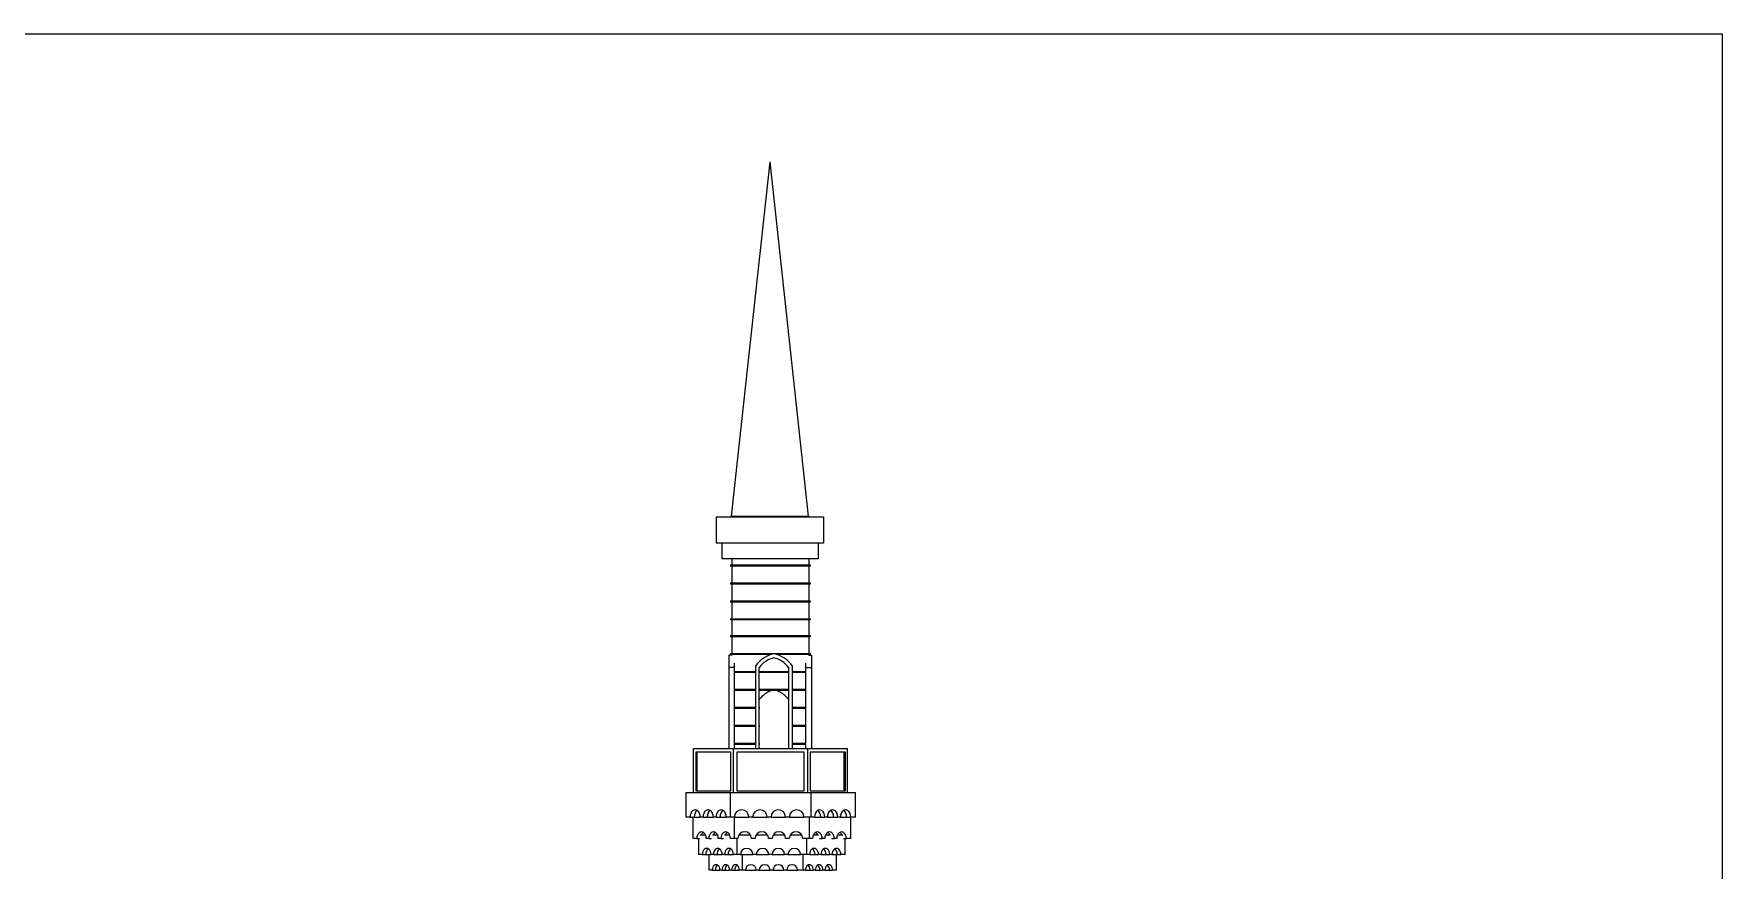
# Model space of a CAD drawing. Header units: inches. Extents: x -6210 to 141093, y -2740 to 21225.
# Drawn here: x 102731 to 104046, y 4463 to 5115 of the extents above; entities that cross this region are included whole.
import ezdxf

# ---------------------------------------------------------------- set-up
doc = ezdxf.new("R2010")
doc.units = ezdxf.units.IN
doc.header["$LTSCALE"] = 100
doc.header["$MEASUREMENT"] = 0
doc.layers.add('walls', color=1, linetype='Continuous')

msp = doc.modelspace()

# ---------------------------------------------------------------- linework, layer by layer
msp.add_lwpolyline([(101664.25189, 5114.68925), (104045.85323, 5114.68925), (104045.85323, 3540.36414), (101664.25189, 3540.36414)], close=True)
at = {"layer": 'walls', "linetype": 'Continuous', "lineweight": 0, "extrusion": (0, 1, 0)}
for p, q in [((103303.92488, 5015.01568), (103273.92488, 4739.01568)), ((103303.92488, 5015.01568), (103333.92488, 4739.01568)), ((103262.13332, 4738.27592), (103345.71644, 4738.27592)), ((103262.13332, 4738.27592), (103262.13332, 4717.91761)), ((103273.92488, 4739.01568), (103289.3618, 4739.01568)), ((103274.2814, 4739.01568), (103274.2814, 4738.27592)), ((103289.3618, 4739.01568), (103334.2814, 4739.01568)), ((103334.2814, 4739.01568), (103334.2814, 4738.27592)), ((103345.71644, 4738.27592), (103345.71644, 4717.91761)), ((103345.71644, 4717.91761), (103262.13332, 4717.91761)), ((103266.63332, 4717.91761), (103266.63332, 4705.64989)), ((103341.63332, 4717.91761), (103341.63332, 4705.64989)), ((103341.63332, 4705.64989), (103266.63332, 4705.64989)), ((103273.32714, 4701.01568), (103335.32714, 4701.01568)), ((103273.32714, 4701.01568), (103273.32714, 4700.01568)), ((103335.32714, 4700.01568), (103273.32714, 4700.01568)), ((103274.2814, 4705.64989), (103274.2814, 4701.01568)), ((103274.2814, 4700.01568), (103274.2814, 4687.01568)), ((103334.2814, 4705.64989), (103334.2814, 4701.01568)), ((103334.2814, 4700.01568), (103334.2814, 4687.01568)), ((103335.32714, 4701.01568), (103335.32714, 4700.01568)), ((103273.34278, 4687.01568), (103335.34278, 4687.01568)), ((103273.34278, 4687.01568), (103273.34278, 4686.01568)), ((103335.34278, 4686.01568), (103273.34278, 4686.01568)), ((103274.2814, 4686.01568), (103274.2814, 4673.01568)), ((103334.2814, 4686.01568), (103334.2814, 4673.01568)), ((103335.34278, 4687.01568), (103335.34278, 4686.01568)), ((103273.35841, 4673.01568), (103335.35841, 4673.01568)), ((103273.35841, 4673.01568), (103273.35841, 4672.01568)), ((103335.35841, 4672.01568), (103273.35841, 4672.01568)), ((103274.2814, 4672.01568), (103274.2814, 4659.01568)), ((103334.2814, 4672.01568), (103334.2814, 4659.01568)), ((103335.35841, 4673.01568), (103335.35841, 4672.01568)), ((103273.37405, 4659.01568), (103335.37405, 4659.01568)), ((103273.37405, 4659.01568), (103273.37405, 4658.01568)), ((103335.37405, 4658.01568), (103273.37405, 4658.01568)), ((103274.2814, 4658.01568), (103274.2814, 4646.01568)), ((103334.2814, 4658.01568), (103334.2814, 4646.01568)), ((103335.37405, 4659.01568), (103335.37405, 4658.01568)), ((103273.38968, 4646.01568), (103335.38968, 4646.01568)), ((103273.38968, 4646.01568), (103273.38968, 4645.01568)), ((103335.38968, 4645.01568), (103273.38968, 4645.01568)), ((103274.2814, 4645.01568), (103274.2814, 4632.01568)), ((103334.2814, 4645.01568), (103334.2814, 4632.01568)), ((103335.38968, 4646.01568), (103335.38968, 4645.01568)), ((103272.06274, 4630.605), (103272.06274, 4620.95091)), ((103274.2814, 4630.605), (103272.06274, 4630.605)), ((103273.40532, 4632.01568), (103335.40532, 4632.01568)), ((103273.40532, 4632.01568), (103273.40532, 4631.01568)), ((103304.81414, 4631.01568), (103273.40532, 4631.01568)), ((103274.2814, 4631.01568), (103274.2814, 4630.605)), ((103335.40532, 4631.01568), (103309.54536, 4631.01568)), ((103334.2814, 4631.01568), (103334.2814, 4630.605)), ((103334.2814, 4630.605), (103336.50007, 4630.605)), ((103335.40532, 4632.01568), (103335.40532, 4631.01568)), ((103336.50007, 4630.605), (103336.50007, 4620.95091)), ((103276.56274, 4620.95091), (103272.06274, 4620.95091)), ((103272.06274, 4620.95091), (103272.06274, 4557.96845)), ((103276.56274, 4620.95091), (103276.56274, 4624.49655)), ((103276.56274, 4557.96845), (103276.56274, 4620.95091)), ((103276.56274, 4618.01568), (103292.70475, 4618.01568)), ((103292.70475, 4617.01568), (103276.56274, 4617.01568)), ((103292.70475, 4621.9933), (103292.70475, 4557.96845)), ((103295.70475, 4557.96845), (103295.70475, 4621.02482)), ((103295.70475, 4618.01568), (103318.65475, 4618.01568)), ((103318.65475, 4617.01568), (103295.70475, 4617.01568)), ((103318.65475, 4621.02482), (103318.65475, 4557.96845)), ((103321.65475, 4557.96845), (103321.65475, 4621.9933)), ((103321.65475, 4618.01568), (103332.00007, 4618.01568)), ((103332.00007, 4617.01568), (103321.65475, 4617.01568)), ((103332.00007, 4620.95091), (103332.00007, 4624.49655)), ((103332.00007, 4562.01568), (103332.00007, 4620.95091)), ((103332.00007, 4620.95091), (103336.50007, 4620.95091)), ((103336.50007, 4620.95091), (103336.50007, 4557.96845)), ((103276.56274, 4604.01568), (103292.70475, 4604.01568)), ((103295.70475, 4604.01568), (103318.65475, 4604.01568)), ((103321.65475, 4604.01568), (103332.00007, 4604.01568)), ((103292.70475, 4603.01568), (103276.56274, 4603.01568)), ((103318.65475, 4603.01568), (103295.70475, 4603.01568)), ((103332.00007, 4603.01568), (103321.65475, 4603.01568)), ((103276.56274, 4590.01568), (103292.70475, 4590.01568)), ((103292.70475, 4589.01568), (103276.56274, 4589.01568)), ((103295.70475, 4590.01568), (103295.86198, 4590.01568)), ((103295.86173, 4589.01568), (103295.70475, 4589.01568)), ((103295.86173, 4589.01568), (103295.86198, 4590.01568)), ((103321.65475, 4590.01568), (103332.00007, 4590.01568)), ((103332.00007, 4589.01568), (103321.65475, 4589.01568)), ((103276.56274, 4576.01568), (103292.70475, 4576.01568)), ((103292.70475, 4575.01568), (103276.56274, 4575.01568)), ((103295.70475, 4576.01568), (103295.85854, 4576.01568)), ((103295.85829, 4575.01568), (103295.70475, 4575.01568)), ((103295.85829, 4575.01568), (103295.85854, 4576.01568)), ((103321.65475, 4576.01568), (103332.00007, 4576.01568)), ((103332.00007, 4575.01568), (103321.65475, 4575.01568)), ((103244.62257, 4557.96845), (103275.65201, 4557.96845)), ((103244.62257, 4523.52825), (103244.62257, 4557.96845)), ((103246.30382, 4554.96845), (103246.30382, 4524.96845)), ((103273.70239, 4554.96845), (103246.30382, 4554.96845)), ((103247.36448, 4524.96845), (103247.36448, 4554.96845)), ((103273.70239, 4524.96845), (103273.70239, 4554.96845)), ((103275.65201, 4557.96845), (103333.59313, 4557.96845)), ((103275.65201, 4523.52825), (103275.65201, 4557.96845)), ((103276.56274, 4562.01568), (103292.70475, 4562.01568)), ((103292.70475, 4561.01568), (103276.56274, 4561.01568)), ((103278.39465, 4554.96845), (103278.39465, 4524.96845)), ((103330.85049, 4554.96845), (103278.39465, 4554.96845)), ((103295.70475, 4562.01568), (103295.8551, 4562.01568)), ((103295.85485, 4561.01568), (103295.70475, 4561.01568)), ((103295.85485, 4561.01568), (103295.8551, 4562.01568)), ((103321.65475, 4562.01568), (103332.00016, 4562.01568)), ((103332.00016, 4561.01568), (103321.65475, 4561.01568)), ((103330.85049, 4524.96845), (103330.85049, 4554.96845)), ((103332.00007, 4557.96845), (103332.00007, 4561.01568)), ((103333.59313, 4557.96845), (103364.62257, 4557.96845)), ((103333.59313, 4523.52825), (103333.59313, 4557.96845)), ((103335.54274, 4554.96845), (103335.54274, 4524.96845)), ((103362.94132, 4554.96845), (103335.54274, 4554.96845)), ((103361.92475, 4524.96845), (103361.92475, 4554.96845)), ((103362.94132, 4524.96845), (103362.94132, 4554.96845)), ((103364.62257, 4523.52825), (103364.62257, 4557.96845)), ((103246.30382, 4524.96845), (103273.70239, 4524.96845)), ((103278.39465, 4524.96845), (103330.85049, 4524.96845)), ((103335.54274, 4524.96845), (103362.94132, 4524.96845)), ((103238.85253, 4523.52825), (103273.39668, 4523.52825)), ((103238.85253, 4504.52825), (103238.85253, 4523.52825)), ((103273.39668, 4523.52825), (103336.30837, 4523.52825)), ((103273.39668, 4504.52825), (103273.39668, 4523.52825)), ((103336.30837, 4523.52825), (103370.85253, 4523.52825)), ((103336.30837, 4504.52825), (103336.30837, 4523.52825)), ((103370.85253, 4504.52825), (103370.85253, 4523.52825)), ((103241.87914, 4504.52825), (103238.85253, 4504.52825)), ((103241.87914, 4504.52825), (103245.06112, 4504.52825)), ((103244.20989, 4487.7566), (103244.20989, 4504.52825)), ((103245.06112, 4504.52825), (103249.85956, 4504.52825)), ((103251.98088, 4504.52825), (103249.85956, 4504.52825)), ((103251.98088, 4504.52825), (103255.16286, 4504.52825)), ((103255.16286, 4504.52825), (103259.9613, 4504.52825)), ((103262.08262, 4504.52825), (103259.9613, 4504.52825)), ((103262.08262, 4504.52825), (103265.2646, 4504.52825)), ((103265.2646, 4504.52825), (103270.06303, 4504.52825)), ((103273.39668, 4504.52825), (103270.06303, 4504.52825)), ((103276.39668, 4504.52825), (103273.39668, 4504.52825)), ((103276.39668, 4504.52825), (103287.6827, 4504.52825)), ((103276.39668, 4504.52825), (103287.6827, 4504.52825)), ((103276.39668, 4487.7566), (103276.39668, 4504.52825)), ((103290.6827, 4504.52825), (103287.6827, 4504.52825)), ((103290.6827, 4504.52825), (103301.96871, 4504.52825)), ((103290.6827, 4504.52825), (103301.96871, 4504.52825)), ((103304.96871, 4504.52825), (103301.96871, 4504.52825)), ((103304.96871, 4504.52825), (103316.25473, 4504.52825)), ((103304.96871, 4504.52825), (103316.25473, 4504.52825)), ((103319.25473, 4504.52825), (103316.25473, 4504.52825)), ((103319.25473, 4504.52825), (103330.54074, 4504.52825)), ((103319.25473, 4504.52825), (103330.54074, 4504.52825)), ((103336.30837, 4504.52825), (103330.54074, 4504.52825)), ((103335.01515, 4487.7566), (103335.01515, 4504.52825)), ((103338.80498, 4504.52825), (103336.30837, 4504.52825)), ((103338.80498, 4504.52825), (103343.88879, 4504.52825)), ((103343.88879, 4504.52825), (103346.7854, 4504.52825)), ((103348.90672, 4504.52825), (103346.7854, 4504.52825)), ((103348.90672, 4504.52825), (103353.99053, 4504.52825)), ((103353.99053, 4504.52825), (103356.88714, 4504.52825)), ((103359.00846, 4504.52825), (103356.88714, 4504.52825)), ((103359.00846, 4504.52825), (103364.09227, 4504.52825)), ((103364.09227, 4504.52825), (103366.98888, 4504.52825)), ((103370.85253, 4504.52825), (103366.98888, 4504.52825)), ((103367.20195, 4487.7566), (103367.20195, 4504.52825)), ((103247.02996, 4487.7566), (103244.20989, 4487.7566)), ((103247.02996, 4487.7566), (103249.16882, 4487.7566)), ((103248.70195, 4475.21115), (103248.70195, 4487.7566)), ((103249.83339, 4490.7566), (103253.8012, 4490.7566)), ((103256.44234, 4487.7566), (103254.46578, 4487.7566)), ((103256.44234, 4487.7566), (103258.58119, 4487.7566)), ((103259.24577, 4490.7566), (103263.21358, 4490.7566)), ((103265.85471, 4487.7566), (103263.87815, 4487.7566)), ((103265.85471, 4487.7566), (103267.99357, 4487.7566)), ((103268.65814, 4490.7566), (103272.62595, 4490.7566)), ((103276.39668, 4487.7566), (103273.29053, 4487.7566)), ((103279.19196, 4487.7566), (103276.39668, 4487.7566)), ((103278.53554, 4475.21115), (103278.53554, 4487.7566)), ((103280.13181, 4490.7566), (103288.76794, 4490.7566)), ((103292.50307, 4487.7566), (103289.70779, 4487.7566)), ((103293.44292, 4490.7566), (103302.07905, 4490.7566)), ((103305.81417, 4487.7566), (103303.0189, 4487.7566)), ((103306.75403, 4490.7566), (103315.39016, 4490.7566)), ((103319.12528, 4487.7566), (103316.33001, 4487.7566)), ((103320.06513, 4490.7566), (103328.70127, 4490.7566)), ((103335.01515, 4487.7566), (103329.64112, 4487.7566)), ((103332.86836, 4475.21115), (103332.86836, 4487.7566)), ((103337.34139, 4487.7566), (103335.01515, 4487.7566)), ((103338.00597, 4490.7566), (103341.96981, 4490.7566)), ((103342.63438, 4487.7566), (103344.77721, 4487.7566)), ((103346.75377, 4487.7566), (103344.77721, 4487.7566)), ((103347.41834, 4490.7566), (103351.38218, 4490.7566)), ((103352.04676, 4487.7566), (103354.18958, 4487.7566)), ((103356.16614, 4487.7566), (103354.18958, 4487.7566)), ((103356.83072, 4490.7566), (103360.79456, 4490.7566)), ((103361.45913, 4487.7566), (103363.60196, 4487.7566)), ((103362.70195, 4475.21115), (103362.70195, 4487.7566)), ((103367.20195, 4487.7566), (103363.60196, 4487.7566)), ((103251.31584, 4475.21115), (103248.70195, 4475.21115)), ((103251.31584, 4475.21115), (103254.06392, 4475.21115)), ((103254.06392, 4475.21115), (103258.20802, 4475.21115)), ((103256.81558, 4463.12388), (103256.81558, 4475.21115)), ((103260.04007, 4475.21115), (103258.20802, 4475.21115)), ((103260.04007, 4475.21115), (103262.78814, 4475.21115)), ((103262.78814, 4475.21115), (103266.93225, 4475.21115)), ((103268.7643, 4475.21115), (103266.93225, 4475.21115)), ((103268.7643, 4475.21115), (103271.51237, 4475.21115)), ((103271.51237, 4475.21115), (103275.65648, 4475.21115)), ((103278.53554, 4475.21115), (103275.65648, 4475.21115)), ((103281.12645, 4475.21115), (103278.53554, 4475.21115)), ((103281.12645, 4475.21115), (103290.87346, 4475.21115)), ((103282.7237, 4463.12388), (103282.7237, 4475.21115)), ((103293.46437, 4475.21115), (103290.87346, 4475.21115)), ((103293.46437, 4475.21115), (103303.21138, 4475.21115)), ((103305.80229, 4475.21115), (103303.21138, 4475.21115)), ((103305.80229, 4475.21115), (103315.5493, 4475.21115)), ((103318.14021, 4475.21115), (103315.5493, 4475.21115)), ((103318.14021, 4475.21115), (103327.88722, 4475.21115)), ((103332.86836, 4475.21115), (103327.88722, 4475.21115)), ((103329.90747, 4463.12388), (103329.90747, 4475.21115)), ((103335.02452, 4475.21115), (103332.86836, 4475.21115)), ((103335.02452, 4475.21115), (103339.16863, 4475.21115)), ((103339.16863, 4475.21115), (103341.9167, 4475.21115)), ((103343.74875, 4475.21115), (103341.9167, 4475.21115)), ((103343.74875, 4475.21115), (103347.89286, 4475.21115)), ((103347.89286, 4475.21115), (103350.64093, 4475.21115)), ((103352.47298, 4475.21115), (103350.64093, 4475.21115)), ((103352.47298, 4475.21115), (103356.61708, 4475.21115)), ((103355.81558, 4463.12388), (103355.81558, 4475.21115)), ((103356.61708, 4475.21115), (103359.36516, 4475.21115)), ((103362.70195, 4475.21115), (103359.36516, 4475.21115)), ((103259.08555, 4463.12388), (103256.81558, 4463.12388)), ((103259.08555, 4463.12388), (103261.47203, 4463.12388)), ((103261.47203, 4463.12388), (103265.07086, 4463.12388)), ((103266.66185, 4463.12388), (103265.07086, 4463.12388)), ((103266.66185, 4463.12388), (103269.04833, 4463.12388)), ((103269.04833, 4463.12388), (103272.64716, 4463.12388)), ((103274.23815, 4463.12388), (103272.64716, 4463.12388)), ((103274.23815, 4463.12388), (103276.62464, 4463.12388)), ((103274.2814, 4463.12388), (103274.2814, 4463.01568)), ((103276.62464, 4463.12388), (103280.22347, 4463.12388)), ((103282.7237, 4463.12388), (103280.22347, 4463.12388)), ((103284.9737, 4463.12388), (103282.7237, 4463.12388)), ((103284.9737, 4463.12388), (103293.43821, 4463.12388)), ((103295.68821, 4463.12388), (103293.43821, 4463.12388)), ((103295.68821, 4463.12388), (103304.15272, 4463.12388)), ((103306.40272, 4463.12388), (103304.15272, 4463.12388)), ((103306.40272, 4463.12388), (103314.86723, 4463.12388)), ((103317.11723, 4463.12388), (103314.86723, 4463.12388)), ((103317.11723, 4463.12388), (103325.58174, 4463.12388)), ((103329.90747, 4463.12388), (103325.58174, 4463.12388)), ((103331.77993, 4463.12388), (103329.90747, 4463.12388)), ((103331.77993, 4463.12388), (103335.37875, 4463.12388)), ((103334.2814, 4463.12388), (103334.2814, 4463.01568)), ((103335.37875, 4463.12388), (103337.76524, 4463.12388)), ((103339.35623, 4463.12388), (103337.76524, 4463.12388)), ((103339.35623, 4463.12388), (103342.95506, 4463.12388)), ((103342.95506, 4463.12388), (103345.34154, 4463.12388)), ((103346.93253, 4463.12388), (103345.34154, 4463.12388)), ((103346.93253, 4463.12388), (103350.53136, 4463.12388)), ((103350.53136, 4463.12388), (103352.91785, 4463.12388)), ((103355.81558, 4463.12388), (103352.91785, 4463.12388))]:
    msp.add_line(p, q, dxfattribs=at)
at = {"layer": 'walls', "linetype": 'Continuous', "lineweight": 0}
for centre, radius, start, end in [((103312.04897, 4608.66796), 23.48965, 101.96372181, 145.43884482), ((103302.31052, 4608.66796), 23.48965, 34.56115518, 78.03627819), ((103312.04897, 4608.66796), 20.48965, 103.74747558, 142.9093109), ((103302.31052, 4608.66796), 20.48965, 37.0906891, 76.25252442), ((103282.03969, 4504.52825), 5.64301, 0, 180), ((103296.32571, 4504.52825), 5.64301, 0, 180), ((103310.61172, 4504.52825), 5.64301, 0, 180), ((103324.89773, 4504.52825), 5.64301, 0, 180), ((103284.44987, 4487.7566), 5.25792, 0, 180), ((103297.76098, 4487.7566), 5.25792, 0, 180), ((103311.07209, 4487.7566), 5.25792, 0, 180), ((103324.3832, 4487.7566), 5.25792, 0, 180), ((103285.99995, 4475.21115), 4.87351, 0, 180), ((103298.33787, 4475.21115), 4.87351, 0, 180), ((103310.6758, 4475.21115), 4.87351, 0, 180), ((103323.01372, 4475.21115), 4.87351, 0, 180), ((103289.20596, 4463.12388), 4.23226, 0, 180), ((103299.92047, 4463.12388), 4.23226, 0, 180), ((103310.63498, 4463.12388), 4.23226, 0, 180), ((103321.34949, 4463.12388), 4.23226, 0, 180)]:
    msp.add_arc(centre, radius, start, end, dxfattribs=at)
for centre, major_axis, start_param, end_param in [((103245.86935, 4504.52825), (0, 5.64301), 4.7123889804, 7.853981634), ((103249.05133, 4504.52825), (0, -5.64301), 3.5517172281, 4.7123889804), ((103255.97109, 4504.52825), (0, 5.64301), 4.7123889804, 7.853981634), ((103259.15307, 4504.52825), (0, -5.64301), 3.5517172281, 4.7123889804), ((103266.07283, 4504.52825), (0, 5.64301), 4.7123889804, 7.853981634), ((103269.25481, 4504.52825), (0, -5.64301), 3.5517172281, 4.7123889804), ((103342.79519, 4504.52825), (0, 5.64301), 4.7123889804, 7.853981634), ((103339.61321, 4504.52825), (0, -5.64301), 1.5707963268, 2.7314680791), ((103352.89693, 4504.52825), (0, 5.64301), 4.7123889804, 7.853981634), ((103349.71495, 4504.52825), (0, -5.64301), 1.5707963268, 2.7314680791), ((103362.99867, 4504.52825), (0, 5.64301), 4.7123889804, 7.853981634), ((103359.81669, 4504.52825), (0, -5.64301), 1.5707963268, 2.7314680791), ((103250.74787, 4487.7566), (0, 5.25792), 4.7123889804, 7.853981634), ((103253.71271, 4487.7566), (0, -5.25792), 3.5517172281, 4.1051915049), ((103260.16025, 4487.7566), (0, 5.25792), 4.7123889804, 7.853981634), ((103263.12508, 4487.7566), (0, -5.25792), 3.5517172281, 4.1051915049), ((103269.57262, 4487.7566), (0, 5.25792), 4.7123889804, 7.853981634), ((103272.53746, 4487.7566), (0, -5.25792), 3.5517172281, 4.1051915049), ((103341.0593, 4487.7566), (0, 5.25792), 4.7123889804, 7.853981634), ((103338.09446, 4487.7566), (0, -5.25792), 2.1779938023, 2.7314680791), ((103350.47168, 4487.7566), (0, 5.25792), 4.7123889804, 7.853981634), ((103347.50684, 4487.7566), (0, -5.25792), 2.1779938023, 2.7314680791), ((103359.88405, 4487.7566), (0, 5.25792), 4.7123889804, 7.853981634), ((103356.91921, 4487.7566), (0, -5.25792), 2.1779938023, 2.7314680791), ((103254.76193, 4475.21115), (0, 4.87351), 4.7123889804, 7.853981634), ((103257.51001, 4475.21115), (0, -4.87351), 3.5517172281, 4.7123889804), ((103263.48616, 4475.21115), (0, 4.87351), 4.7123889804, 7.853981634), ((103266.23423, 4475.21115), (0, -4.87351), 3.5517172281, 4.7123889804), ((103272.21039, 4475.21115), (0, 4.87351), 4.7123889804, 7.853981634), ((103274.95846, 4475.21115), (0, -4.87351), 3.5517172281, 4.7123889804), ((103338.47061, 4475.21115), (0, 4.87351), 4.7123889804, 7.853981634), ((103335.72254, 4475.21115), (0, -4.87351), 1.5707963268, 2.7314680791), ((103347.19484, 4475.21115), (0, 4.87351), 4.7123889804, 7.853981634), ((103344.44677, 4475.21115), (0, -4.87351), 1.5707963268, 2.7314680791), ((103355.91907, 4475.21115), (0, 4.87351), 4.7123889804, 7.853981634), ((103353.17099, 4475.21115), (0, -4.87351), 1.5707963268, 2.7314680791), ((103262.0782, 4463.12388), (0, 4.23226), 4.7123889804, 7.853981634), ((103264.46469, 4463.12388), (0, -4.23226), 3.5517172281, 4.7123889804), ((103269.65451, 4463.12388), (0, 4.23226), 4.7123889804, 7.853981634), ((103272.04099, 4463.12388), (0, -4.23226), 3.5517172281, 4.7123889804), ((103277.23081, 4463.12388), (0, 4.23226), 4.7123889804, 7.853981634), ((103279.61729, 4463.12388), (0, -4.23226), 3.5517172281, 4.7123889804), ((103334.77258, 4463.12388), (0, 4.23226), 4.7123889804, 7.853981634), ((103332.3861, 4463.12388), (0, -4.23226), 1.5707963268, 2.7314680791), ((103342.34889, 4463.12388), (0, 4.23226), 4.7123889804, 7.853981634), ((103339.9624, 4463.12388), (0, -4.23226), 1.5707963268, 2.7314680791), ((103349.92519, 4463.12388), (0, 4.23226), 4.7123889804, 7.853981634), ((103347.5387, 4463.12388), (0, -4.23226), 1.5707963268, 2.7314680791)]:
    msp.add_ellipse(centre, major_axis=major_axis, ratio=0.7071067812, start_param=start_param, end_param=end_param, dxfattribs=at)
for points, knots in [([(103305.38379, 4603.01566), (103305.03606, 4602.89604), (103304.691, 4602.76688), (103303.72298, 4602.37437), (103303.10788, 4602.08869), (103301.91228, 4601.45978), (103301.3318, 4601.11654), (103300.21544, 4600.3808), (103299.67951, 4599.98824), (103298.6603, 4599.16455), (103298.17704, 4598.7334), (103297.00876, 4597.59092), (103296.32919, 4596.82323), (103295.70475, 4595.99728)], [43.8821362737, 43.8821362737, 43.8821362737, 43.8821362737, 44.9328097101, 44.9328097101, 46.8615102096, 46.8615102096, 48.7902107091, 48.7902107091, 50.7189112085, 50.7189112085, 52.647611708, 52.647611708, 55.6835497083, 55.6835497083, 55.6835497083, 55.6835497083]), ([(103318.65475, 4595.99728), (103318.05819, 4596.78633), (103317.41262, 4597.52059), (103315.85027, 4599.06954), (103314.84643, 4599.90177), (103312.64823, 4601.38055), (103311.45374, 4602.02719), (103309.79758, 4602.71814), (103309.38908, 4602.87345), (103308.9757, 4603.01567)], [13.0860060886, 13.0860060886, 13.0860060886, 13.0860060886, 16.0891507638, 16.0891507638, 20.0240736715, 20.0240736715, 23.9589965791, 23.9589965791, 25.2208647184, 25.2208647184, 25.2208647184, 25.2208647184])]:
    msp.add_open_spline(points, degree=3, knots=knots, dxfattribs=at)

doc.saveas('drawing.dxf')
